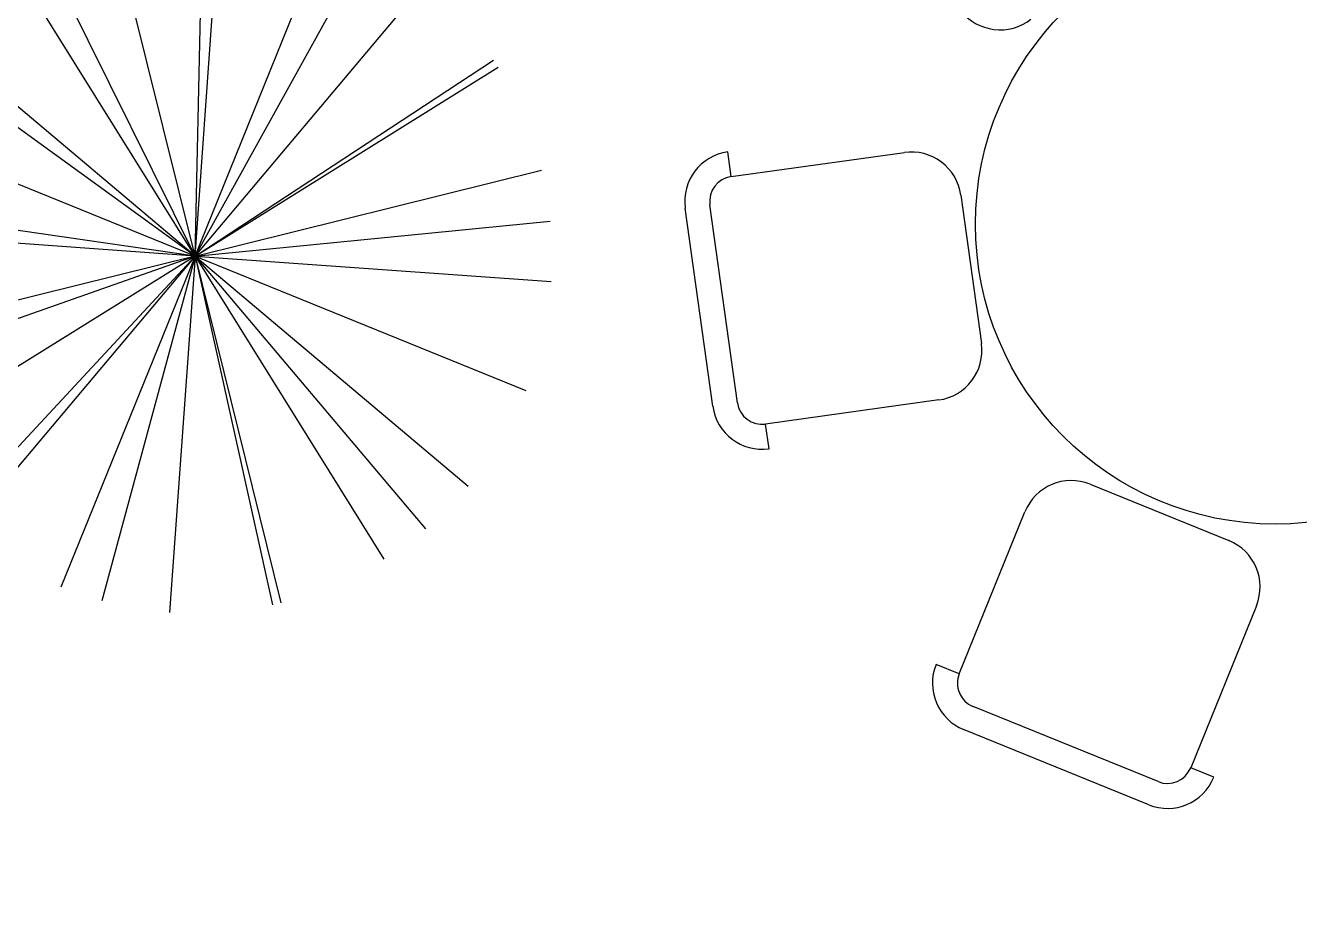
# Model space of a CAD drawing. Header units: millimetres. Extents: x 111 to 1506, y 14 to 566.
# Drawn here: x 254.345 to 256.896, y 91.424 to 93.184 of the extents above; entities that cross this region are included whole.
import ezdxf

# ---------------------------------------------------------------- set-up
doc = ezdxf.new("R2010")
doc.units = ezdxf.units.MM
doc.layers.add('fer', color=8, linetype='Continuous')
doc.layers.add('G', color=254, linetype='Continuous', lineweight=5)

# ---------------------------------------------------------------- blocks, each defined once
blk = doc.blocks.new('sandasl')
at = {"layer": 'fer'}
for p, q in [((1591.3419, 79.8073), (1591.3419, 79.7573)), ((1591.3419, 79.8073), (1591.3419, 79.7573)), ((1590.9919, 79.7573), (1591.3419, 79.7573)), ((1590.9919, 79.7573), (1591.3419, 79.7573)), ((1591.3919, 79.7073), (1591.3919, 79.3073)), ((1591.3919, 79.7073), (1591.3919, 79.3073)), ((1591.4419, 79.7073), (1591.4419, 79.3073)), ((1591.4419, 79.7073), (1591.4419, 79.3073)), ((1590.8919, 79.3573), (1590.8919, 79.6573)), ((1590.8919, 79.3573), (1590.8919, 79.6573)), ((1591.3419, 79.2573), (1590.9919, 79.2573)), ((1591.3419, 79.2573), (1590.9919, 79.2573)), ((1591.3419, 79.2573), (1591.3419, 79.2073)), ((1591.3419, 79.2573), (1591.3419, 79.2073)), ((1590.4532, 78.8999), (1590.713, 79.0499)), ((1590.4532, 78.8999), (1590.713, 79.0499)), ((1590.8496, 79.0133), (1591.0246, 78.7102)), ((1590.8496, 79.0133), (1591.0246, 78.7102)), ((1590.5916, 78.4602), (1590.4166, 78.7633)), ((1590.5916, 78.4602), (1590.4166, 78.7633)), ((1591.0679, 78.7352), (1591.0246, 78.7102)), ((1591.0679, 78.7352), (1591.0246, 78.7102)), ((1591.0063, 78.6419), (1590.6599, 78.4419)), ((1591.0063, 78.6419), (1590.6599, 78.4419)), ((1591.0313, 78.5986), (1590.6849, 78.3986)), ((1591.0313, 78.5986), (1590.6849, 78.3986)), ((1590.5916, 78.4602), (1590.5483, 78.4352)), ((1590.5916, 78.4602), (1590.5483, 78.4352))]:
    blk.add_line(p, q, dxfattribs=at)
blk.add_circle((1590.2705, 79.5051), 0.6, dxfattribs=at)
blk.add_circle((1590.2705, 79.5051), 0.6, dxfattribs=at)
for centre, radius, start, end in [((1591.3419, 79.7073), 0.1, 0, 90), ((1591.3419, 79.7073), 0.1, 0, 90), ((1590.9919, 79.6573), 0.1, 90, 180), ((1590.9919, 79.6573), 0.1, 90, 180), ((1591.3419, 79.7073), 0.05, 0, 90), ((1591.3419, 79.7073), 0.05, 0, 90), ((1590.9919, 79.3573), 0.1, 180, 270), ((1590.9919, 79.3573), 0.1, 180, 270), ((1591.3419, 79.3073), 0.05, 270, 0), ((1591.3419, 79.3073), 0.1, 270, 0), ((1591.3419, 79.3073), 0.05, 270, 0), ((1591.3419, 79.3073), 0.1, 270, 0), ((1590.763, 78.9633), 0.1, 30, 120), ((1590.763, 78.9633), 0.1, 30, 120), ((1590.0246, 78.8111), 0.1, 330, 60), ((1590.0246, 78.8111), 0.1, 330, 60), ((1590.5032, 78.8133), 0.1, 120, 210), ((1590.5032, 78.8133), 0.1, 120, 210), ((1590.9813, 78.6852), 0.1, 300, 30), ((1590.9813, 78.6852), 0.1, 300, 30), ((1590.9813, 78.6852), 0.05, 300, 30), ((1590.9813, 78.6852), 0.05, 300, 30), ((1590.6349, 78.4852), 0.05, 210, 300), ((1590.6349, 78.4852), 0.05, 210, 300), ((1590.6349, 78.4852), 0.1, 210, 300), ((1590.6349, 78.4852), 0.1, 210, 300)]:
    blk.add_arc(centre, radius, start, end, dxfattribs=at)

msp = doc.modelspace()

# ---------------------------------------------------------------- hatches: boundary and pattern name
at = {"lineweight": 100, "ltscale": 1000}
h = msp.add_hatch(dxfattribs=at)
h.set_pattern_fill('AR-HBONE', color=256, scale=0.046, angle=-22.08523, style=0)
h.set_pattern_definition([(22.914772, (797.12783, 1599.99595), (0.097837146, 0.241122153), [0.552, -0.184]), (112.914772, (797.29731, 1600.0676), (0.097837146, 0.241122153), [0.552, -0.184])])
edge = h.paths.add_edge_path()
edge.add_line((295.08201, 132.30753), (297.74963, 131.63818))
edge.add_line((297.74963, 131.63818), (297.54448, 130.9164))
edge.add_line((297.54448, 130.9164), (248.83294, 99.17733))
edge.add_line((248.83294, 99.17733), (247.06971, 88.40748))
edge.add_line((247.06971, 88.40748), (245.10407, 88.77997))
edge.add_line((245.10407, 88.77997), (247.00179, 100.37129))
edge.add_line((247.00179, 100.37129), (294.89948, 131.58008))
edge.add_line((294.89948, 131.58008), (295.07765, 132.30862))
edge.add_line((295.07765, 132.30862), (297.72701, 131.64385))
at = {"layer": 'G', "lineweight": 100, "ltscale": 1000}
h = msp.add_hatch(dxfattribs=at)
h.set_pattern_fill('AR-HBONE', color=256, scale=0.046, angle=-105.01068, style=0)
h.set_pattern_definition([(299.989322, (1759.44181, -290.11183), (0.251336119, -0.067395514), [0.552, -0.184]), (29.989322, (1759.53378, -290.2712), (0.251336119, -0.067395514), [0.552, -0.184])])
edge = h.paths.add_edge_path()
edge.add_line((245.14386, 88.77243), (288.23794, 78.57046))
edge.add_line((288.23794, 78.57046), (200.7159, 95.15598))
edge.add_line((200.7159, 95.15598), (201.10543, 97.11776))
edge.add_line((201.10543, 97.11776), (290.19297, 80.23558))

# ---------------------------------------------------------------- linework, layer by layer
at = {"layer": 'fer', "color": 97}
for q in [(254.70078, 93.43723), (254.70078, 93.43723), (254.73527, 93.4356), (254.73527, 93.4356), (254.51253, 93.41645), (254.51253, 93.41645), (254.95303, 93.38498), (254.95303, 93.38498), (254.36692, 93.36303), (254.36692, 93.36303), (254.30661, 93.3294), (254.30661, 93.3294), (255.03088, 93.34777), (255.03088, 93.34777), (255.14449, 93.26956), (255.14449, 93.26956), (254.13767, 93.18298), (254.13767, 93.18298), (254.10578, 93.14217), (254.10578, 93.14217), (255.2816, 93.11516), (255.2816, 93.11516), (255.29091, 93.10061), (255.29091, 93.10061), (254.02224, 92.99152), (254.02224, 92.99152), (255.37796, 92.89469), (255.37796, 92.89469), (253.97719, 92.82526), (253.97719, 92.82526), (253.97163, 92.77376), (253.97163, 92.77376), (255.39551, 92.79268), (255.39551, 92.79268), (253.99078, 92.55102), (253.99078, 92.55102), (254.01061, 92.48489), (254.01061, 92.48489), (254.07783, 92.3451), (254.07783, 92.3451), (254.19837, 92.19903), (254.19837, 92.19903), (254.22425, 92.17616), (254.22425, 92.17616), (254.41571, 92.06073), (254.41571, 92.06073), (254.49748, 92.03318), (254.49748, 92.03318), (254.63346, 92.01012), (254.63346, 92.01012), (255.1458, 92.17727), (254.8394, 92.02532), (255.23107, 92.26274), (255.06212, 92.11632), (254.8562, 92.02927), (255.39711, 92.67195), (255.3465, 92.4542), (255.1458, 92.17727), (254.8394, 92.02532), (255.23107, 92.26274), (255.06212, 92.11632), (254.8562, 92.02927), (255.39711, 92.67195), (255.3465, 92.4542)]:
    msp.add_line((254.68437, 92.72286), q, dxfattribs=at)

# ---------------------------------------------------------------- block references
at = {"lineweight": 100, "rotation": 247.9147716791316}
msp.add_blockref('sandasl', (781.09379, 1596.26477), dxfattribs=at)

doc.saveas('drawing.dxf')
